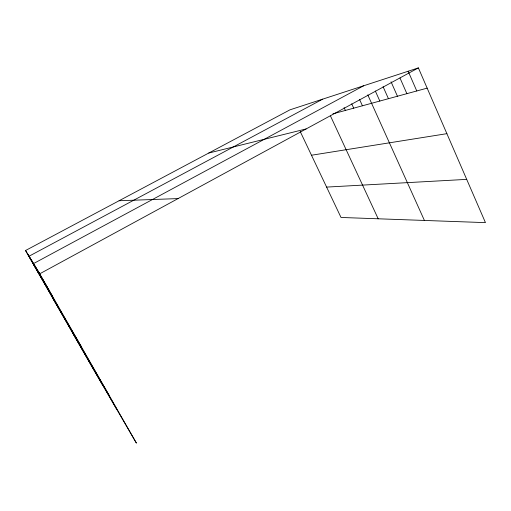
<?xml version="1.0" encoding="UTF-8"?>
<svg xmlns="http://www.w3.org/2000/svg" width="511" height="511" viewBox="0 0 511 511"><rect width="100%" height="100%" fill="white"/><g stroke="black" fill="none" stroke-linecap="round" stroke-linejoin="round"><path stroke-width="0.77" d="M418.381 67.899L39.717 273.813L25.55 250.511L289.941 109.839L418.381 67.899L485.45 222.63L341.016 217.462L300.219 131.499M33.509 263.599L363.679 85.759M29.025 256.228L322.677 99.153M332.91 113.838L427.151 88.135M208.756 153.038L306.115 128.951M311.486 155.235L446.889 133.665M326.606 187.09L466.703 179.374M119.082 200.746L178.058 198.587M34.033 265.356L52.441 296.099M53.201 298.903L80.981 346.068M72.556 332.776L109.514 396.025M38.536 271.871L136.399 443.101L90.971 365.014L25.55 250.511M36.364 268.301L49.465 291.123M34.409 265.088L46.795 286.665M31.567 260.412L116.68 409.209M29.83 257.55L40.708 276.496M27.537 253.775L102.264 384.425M330.521 116.048L378.191 218.791M344.088 107.61L345.391 110.433M351.721 103.822L353.701 108.166M359.52 99.383L362.427 105.79M367.792 94.88L424.405 220.445M375.323 91.003L379.826 101.044M383.09 86.698L388.437 98.693M391.049 81.786L397.443 96.24M399.985 77.985L406.877 93.666M408.155 71.24L416.772 90.971"/></g></svg>
